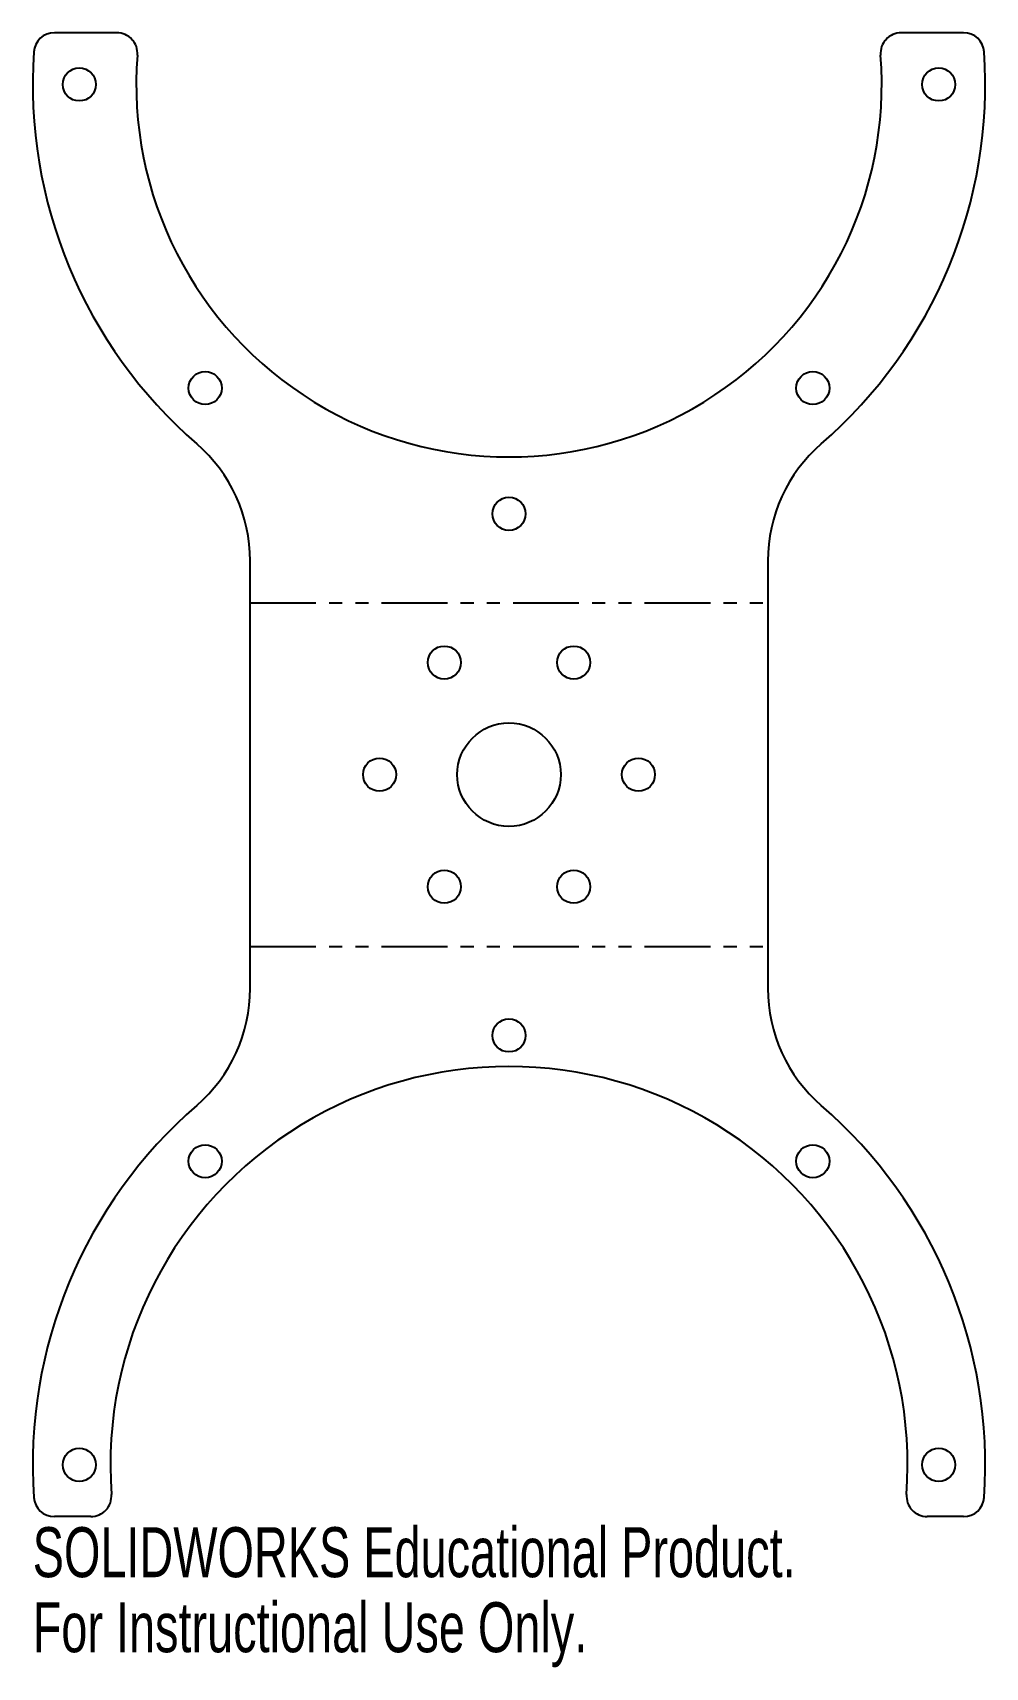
# Model space of a CAD drawing. Header units: millimetres. Extents: x -46 to 46, y -153 to 5.
import ezdxf

# ---------------------------------------------------------------- set-up
doc = ezdxf.new("R2010")
doc.units = ezdxf.units.MM
doc.linetypes.add('PHANTOM', pattern=[12.7, 6.35, -1.27, 1.27, -1.27, 1.27, -1.27])
doc.styles.add('SLDTEXTSTYLE0', font='TXT', dxfattribs={"width": 0.7})

msp = doc.modelspace()

# ---------------------------------------------------------------- linework, layer by layer
at = {"color": 7, "linetype": 'Continuous', "lineweight": 25}
for p, q in [((-37.88, 5), (-43.9, 5)), ((43.9, 5), (37.88, 5)), ((-25, -87.35), (-25, -46.05)), ((25, -46.05), (25, -87.35)), ((-40.39, -138.4), (-43.9, -138.4)), ((43.9, -138.4), (40.39, -138.4))]:
    msp.add_line(p, q, dxfattribs=at)
at = {"color": 7, "linetype": 'PHANTOM'}
for p, q in [((-25, -50.1), (25, -50.1)), ((-25, -83.3), (25, -83.3))]:
    msp.add_line(p, q, dxfattribs=at)
at = {"color": 7, "linetype": 'Continuous', "lineweight": 25}
for centre, radius in [((-41.5, 0), 1.6), ((41.5, 0), 1.6), ((-29.34, -29.34), 1.6), ((29.34, -29.34), 1.6), ((0, -41.5), 1.6), ((-6.25, -55.87), 1.6), ((6.25, -55.87), 1.6), ((0, -66.7), 5), ((-12.5, -66.7), 1.6), ((12.5, -66.7), 1.6), ((-6.25, -77.53), 1.6), ((6.25, -77.53), 1.6), ((0, -91.9), 1.6), ((-29.34, -104.06), 1.6), ((29.34, -104.06), 1.6), ((-41.5, -133.4), 1.6), ((41.5, -133.4), 1.6)]:
    msp.add_circle(centre, radius, dxfattribs=at)
for centre, radius, start, end in [((-43.9, 3), 2, 90, 176.0904), ((-37.88, 3), 2, 355.4719, 90), ((37.88, 3), 2, 90, 184.5281), ((43.9, 3), 2, 3.9096, 90), ((0, 0), 46, 176.0904, 229.0244), ((0, 0), 36, 175.4719, 4.5281), ((0, 0), 46, 310.9756, 3.9096), ((-40, -46.05), 15, 0, 49.0244), ((40, -46.05), 15, 130.9756, 180), ((-40, -87.35), 15, 310.9756, 0), ((40, -87.35), 15, 180, 229.0244), ((0, -133.4), 38.5, 355.752, 184.248), ((0, -133.4), 46, 130.9756, 183.9096), ((0, -133.4), 46, 356.0904, 49.0244), ((-43.9, -136.4), 2, 183.9096, 270), ((-40.39, -136.4), 2, 270, 4.248), ((40.39, -136.4), 2, 175.752, 270), ((43.9, -136.4), 2, 270, 356.0904)]:
    msp.add_arc(centre, radius, start, end, dxfattribs=at)

# ---------------------------------------------------------------- texts
at = {"color": 7, "linetype": 'Continuous', "char_height": 4.8336, "attachment_point": 1, "style": 'SLDTEXTSTYLE0'}
for s, insert in [('SOLIDWORKS Educational Product.', (-46, -139.42)), ('For Instructional Use Only.', (-46, -146.67))]:
    msp.add_mtext(s, dxfattribs=dict(at, insert=insert))

doc.saveas('drawing.dxf')
